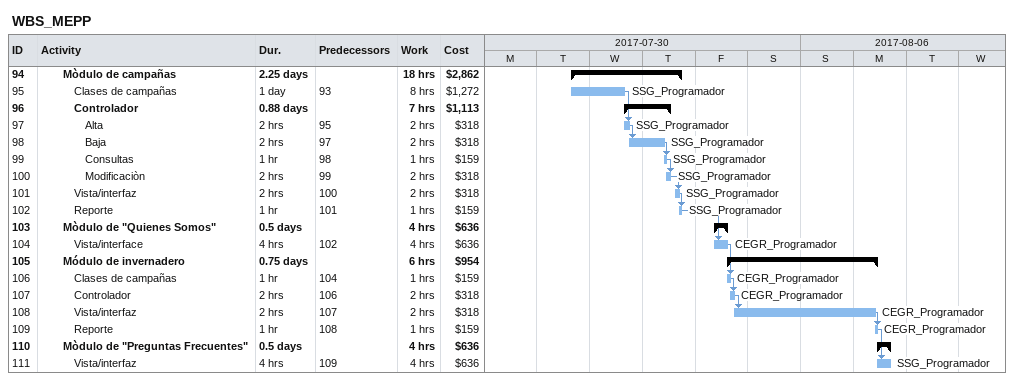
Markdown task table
WBS_MEPP

| ID | Level | Task | Duration | Start | Finish | Predecessors | Resources | Work (h) | Cost ($) |
|---|---|---|---|---|---|---|---|---|---|
| 94 | 3 | **Mòdulo de campañas** | 2.25d | 2017-08-01 | 2017-08-03 |  |  | 18 | 2862 |
| 95 | 4 | Clases de campañas | 1d | 2017-08-01 | 2017-08-02 | 93 | SSG_Programador | 8 | 1272 |
| 96 | 4 | **Controlador** | 0.88d | 2017-08-02 | 2017-08-03 |  |  | 7 | 1113 |
| 97 | 5 | Alta | 2h | 2017-08-02 | 2017-08-02 | 95 | SSG_Programador | 2 | 318 |
| 98 | 5 | Baja | 2h | 2017-08-02 | 2017-08-03 | 97 | SSG_Programador | 2 | 318 |
| 99 | 5 | Consultas | 1h | 2017-08-03 | 2017-08-03 | 98 | SSG_Programador | 1 | 159 |
| 100 | 5 | Modificaciòn | 2h | 2017-08-03 | 2017-08-03 | 99 | SSG_Programador | 2 | 318 |
| 101 | 4 | Vista/interfaz | 2h | 2017-08-03 | 2017-08-03 | 100 | SSG_Programador | 2 | 318 |
| 102 | 4 | Reporte | 1h | 2017-08-03 | 2017-08-03 | 101 | SSG_Programador | 1 | 159 |
| 103 | 3 | **Mòdulo de "Quienes Somos"** | 0.5d | 2017-08-04 | 2017-08-04 |  |  | 4 | 636 |
| 104 | 4 | Vista/interface | 4h | 2017-08-04 | 2017-08-04 | 102 | CEGR_Programador | 4 | 636 |
| 105 | 3 | **Módulo de invernadero** | 0.75d | 2017-08-04 | 2017-08-07 |  |  | 6 | 954 |
| 106 | 4 | Clases de campañas | 1h | 2017-08-04 | 2017-08-04 | 104 | CEGR_Programador | 1 | 159 |
| 107 | 4 | Controlador | 2h | 2017-08-04 | 2017-08-04 | 106 | CEGR_Programador | 2 | 318 |
| 108 | 4 | Vista/interfaz | 2h | 2017-08-04 | 2017-08-07 | 107 | CEGR_Programador | 2 | 318 |
| 109 | 4 | Reporte | 1h | 2017-08-07 | 2017-08-07 | 108 | CEGR_Programador | 1 | 159 |
| 110 | 3 | **Mòdulo de "Preguntas Frecuentes"** | 0.5d | 2017-08-07 | 2017-08-07 |  |  | 4 | 636 |
| 111 | 4 | Vista/interfaz | 4h | 2017-08-07 | 2017-08-07 | 109 | SSG_Programador | 4 | 636 |
